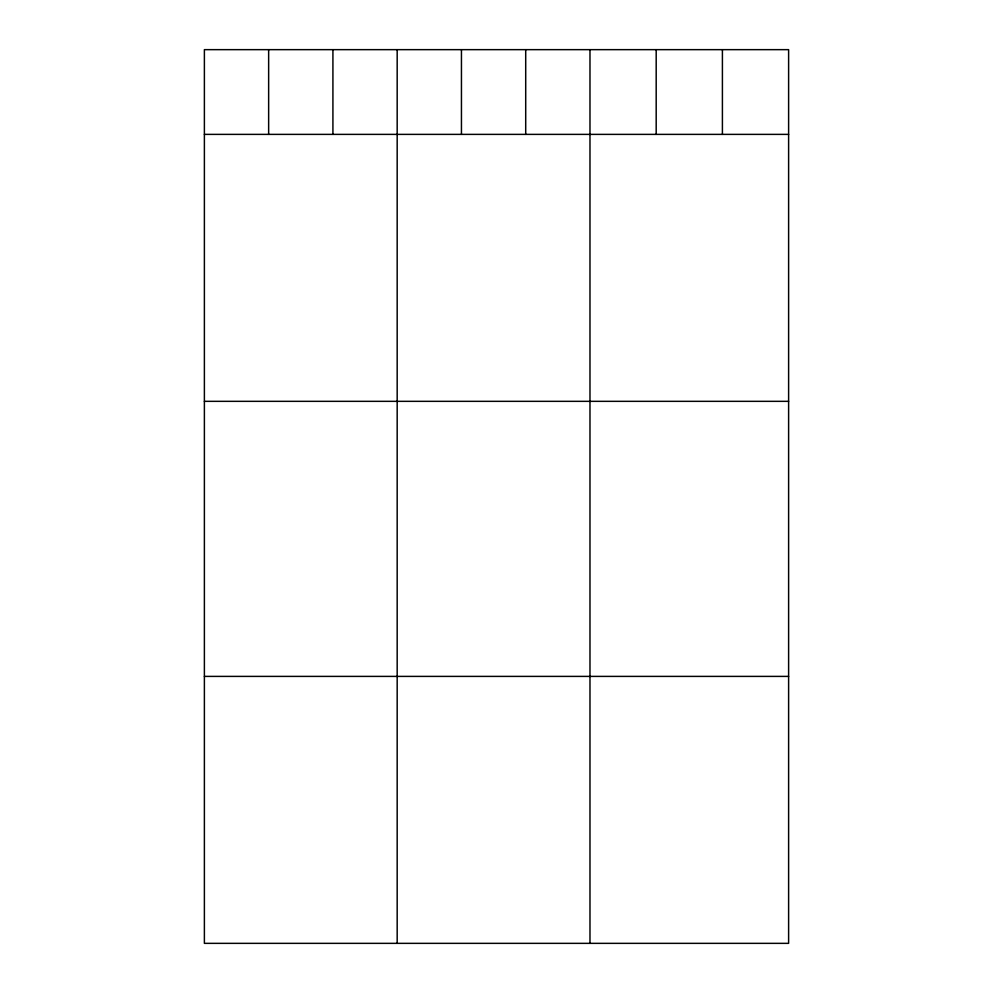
<?xml version="1.0" encoding="UTF-8"?>
<svg xmlns="http://www.w3.org/2000/svg" width="993" height="993" viewBox="0 0 993 993"><rect width="100%" height="100%" fill="white"/><g stroke="black" fill="none" stroke-linecap="round" stroke-linejoin="round"><path stroke-width="1.49" d="M788.616 134.378L788.616 943.35L204.384 943.35L204.384 49.65L788.616 49.65L788.616 134.378L204.384 134.378M204.384 401.333L788.616 401.333M204.384 676.394L788.616 676.394M722.408 49.65L722.408 134.378M656.187 49.65L656.187 134.378M589.979 49.65L589.979 943.35M525.707 49.65L525.707 134.378M461.447 49.65L461.447 134.378M397.175 49.65L397.175 943.35M332.916 49.65L332.916 134.378M268.644 49.65L268.644 134.378"/></g></svg>
